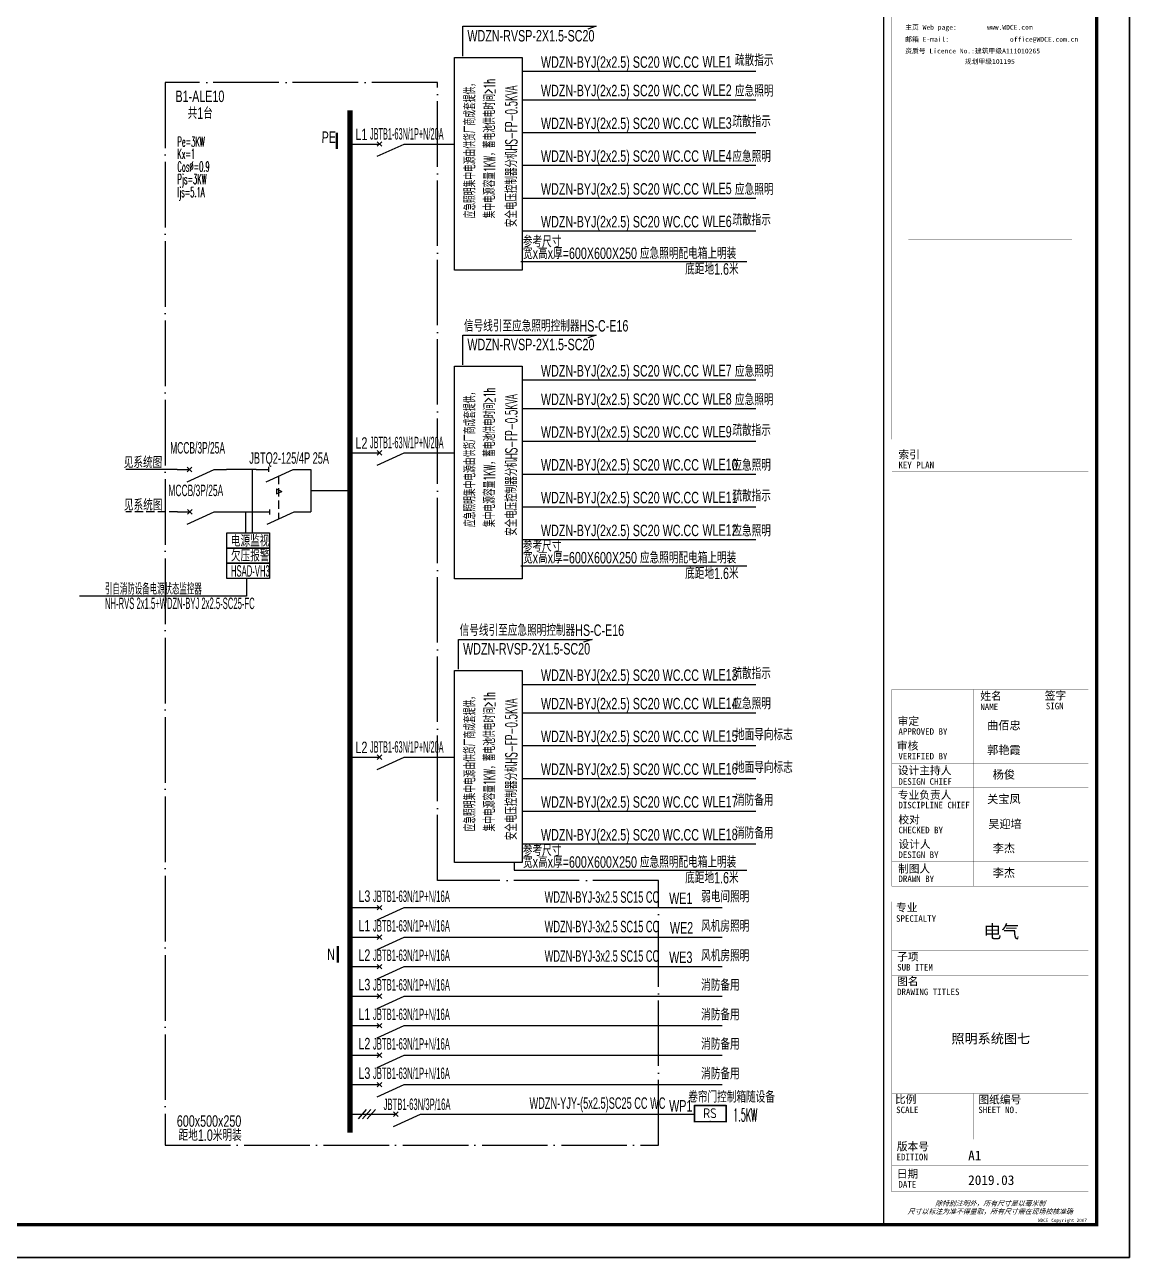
# Model space of a CAD drawing. Extents: x 776418 to 2076422, y -1170708 to 498544.
# Drawn here: x 1209968 to 1243693, y -1037948 to -1000338 of the extents above; entities that cross this region are included whole.
import ezdxf
from ezdxf.enums import TextEntityAlignment as Align

# ---------------------------------------------------------------- set-up
doc = ezdxf.new("R2010")
doc.units = 0
doc.header["$LTSCALE"] = 1000
doc.header["$MEASUREMENT"] = 0
for name, pattern in [('CONTINOUS', [0]), ('DASH', [0.35, 0.25, -0.1]), ('DOTE', [2.42, 2, -0.2, 0.02, -0.2]), ('HIDDEN', [0.375, 0.25, -0.125])]:
    doc.linetypes.add(name, pattern=pattern)
doc.layers.get('0').update_dxf_attribs({"linetype": 'CONTINUOUS'})
for name, color, linetype in [('D-TEXT', 7, 'CONTINUOUS'), ('DIM-动力', 3, 'CONTINUOUS'), ('DQ', 255, 'CONTINOUS'), ('EL-1', 4, 'DASH'), ('EL-TEXT', 3, 'CONTINUOUS'), ('EQUIP-消防', 80, 'CONTINUOUS'), ('PUB_TEXT', 255, 'CONTINUOUS'), ('SHEET_LINE', 6, 'CONTINUOUS'), ('SHEET_TEXT', 7, 'CONTINUOUS'), ('SIG_TEXT', 7, 'CONTINUOUS'), ('TEL_SYMB', 3, 'CONTINUOUS'), ('TEL_TEXT', 3, 'CONTINUOUS'), ('TEL_TITLE', 7, 'CONTINUOUS'), ('WIRE', 4, 'CONTINUOUS'), ('WIRE-动力', 2, 'CONTINUOUS'), ('WIRE-照明', 1, 'CONTINUOUS'), ('WIRE-通讯', 4, 'CONTINUOUS'), ('XT', 6, 'CONTINUOUS'), ('字', 7, 'CONTINUOUS')]:
    doc.layers.add(name, color=color, linetype=linetype)
doc.styles.add('_COMPLEX', font='ROS', dxfattribs={"width": 0.6, "bigfont": 'JD'})
doc.styles.add('_HZTXT', font='txt.shx', dxfattribs={"width": 0.8, "bigfont": 'HZTXT.shx'})
doc.styles.add('_JD', font='ros.shx', dxfattribs={"width": 0.8, "bigfont": 'JD.shx'})
doc.styles.add('_TEL_DIM', font='SIMPLEX', dxfattribs={"width": 0.7, "height": 3.5, "bigfont": 'HZTXT'})
doc.styles.add('B', font='ros.shx', dxfattribs={"width": 0.8, "bigfont": 'jd.shx'})
doc.styles.add('DIM_FONT', font='SIMPLEX', dxfattribs={"width": 0.7, "bigfont": 'GBCBIG'})
doc.styles.get("Standard").update_dxf_attribs({"font": 'gbenor.shx', "bigfont": 'gbcbig.shx'})
doc.styles.add('华文细黑', font='STXIHEI.TTF')

# ---------------------------------------------------------------- blocks, each defined once
blk = doc.blocks.new('A$C00115E70')
at = {"layer": 'WIRE-通讯', "ltscale": 0.001}
blk.add_lwpolyline([(-84100, 59400), (0, 59400), (0, 0), (-84100, 0)], close=True, dxfattribs=at)
blk = doc.blocks.new('WDCE Copyright200X')
at = {"const_width": 0.016}
blk.add_lwpolyline([(-10.6, 1.26, 1), (-11.4, 1.26, 1)], format="xyb", close=True, dxfattribs=at)
at = {"style": '华文细黑'}
for s, p in [('WDCE ', (-11.46, 0.5)), ('     Copyright ', (-3.51, 0.5))]:
    blk.add_text(s, height=1, dxfattribs=at).set_placement(p, align=Align.BOTTOM_RIGHT)
blk.add_text('c', height=0.6, dxfattribs=at).set_placement((-11.04, 1.35), align=Align.MIDDLE_CENTER)
blk.add_attdef('200X', text='', height=1, dxfattribs=at).set_placement((-0.45, 0.5), align=Align.BOTTOM_RIGHT)
blk = doc.blocks.new('A$C51FB5BAD')
at = {"layer": 'SHEET_LINE', "const_width": 50}
blk.add_lwpolyline([(-6500, -57400), (0, -57400), (0, -6150), (-6500, -6150)], close=True, dxfattribs=at)
at = {"layer": 'SHEET_LINE', "const_width": 5}
for points in [[(-6250, -15740), (-6250, -33443)], [(-6250, -33443), (-250, -33443), (-250, -15740)], [(-5750, -22389), (-750, -22389)], [(-5750, -27343), (-750, -27343)], [(-5750, -32740), (-750, -32740)], [(-6250, -33443), (-250, -33443)], [(-6250, -34426), (-250, -34426)], [(-6250, -47074), (-250, -47074), (-250, -41074), (-6250, -41074), (-6250, -47074)], [(-3750, -41074), (-3750, -47074)], [(-2000, -41074), (-2000, -47074)], [(-6250, -41824), (-250, -41824)], [(-6250, -42574), (-250, -42574)], [(-6250, -43324), (-250, -43324)], [(-6250, -44074), (-250, -44074)], [(-6250, -44824), (-250, -44824)], [(-6250, -45574), (-250, -45574)], [(-6250, -46324), (-250, -46324)], [(-6250, -47550), (-250, -47550), (-250, -56400), (-6250, -56400), (-6250, -47550)], [(-6250, -49050), (-250, -49050)], [(-6250, -49800), (-250, -49800)], [(-6250, -53400), (-250, -53400)], [(-3750, -53400), (-3750, -54800)], [(-6250, -54800), (-250, -54800)], [(-6250, -55600), (-250, -55600)]]:
    blk.add_lwpolyline(points, dxfattribs=at)
at = {"layer": 'SHEET_TEXT', "xscale": 100, "yscale": 100, "zscale": 100}
blk.add_blockref('WDCE Copyright200X', (-250, -57400), dxfattribs=at).add_auto_attribs({'200X': '2007'})
at = {"layer": 'SHEET_TEXT', "style": '华文细黑'}
for s, height, p in [('主页 Web page:        www.WDCE.com', 148.12, (-5842, -20945)), ('邮箱 E-mail:                office@WDCE.com.cn ', 148.12, (-5842, -21312)), ('资质号 Licence No.:建筑甲级A111010265', 148.12, (-5842, -21667)), ('规划甲级101195', 148.1, (-4020, -21987))]:
    blk.add_text(s, height=height, dxfattribs=at).set_placement(p)
for s, height, p in [('索引', 240, (-6050, -33786)), ('KEY PLAN', 200, (-6050, -34126)), ('姓名', 240, (-3550, -41153)), ('签字', 240, (-1581, -41143)), ('NAME', 200, (-3550, -41504)), ('SIGN', 200, (-1550, -41480)), ('审定', 240, (-6073, -41919)), ('APPROVED BY', 200, (-6050, -42256)), ('审核', 240, (-6095, -42671)), ('VERIFIED BY', 200, (-6050, -43009)), ('设计主持人', 240, (-6068, -43424)), ('DESIGN CHIEF', 200, (-6050, -43781)), ('专业负责人', 240, (-6067, -44174)), ('DISCIPLINE CHIEF', 200, (-6050, -44502)), ('校对', 240, (-6050, -44924)), ('CHECKED BY', 200, (-6050, -45263)), ('设计人', 240, (-6050, -45674)), ('DESIGN BY', 200, (-6050, -46017)), ('制图人', 240, (-6061, -46424)), ('DRAWN BY', 200, (-6050, -46750)), ('专业', 240, (-6123, -47607)), ('SPECIALTY', 200, (-6123, -47962)), ('子项', 240, (-6088, -49108)), ('SUB ITEM', 200, (-6088, -49450)), ('图名', 240, (-6091, -49859)), ('DRAWING TITLES', 200, (-6091, -50200)), ('比例', 240, (-6156, -53458)), ('图纸编号', 240, (-3610, -53468)), ('SCALE', 200, (-6119, -53800)), ('SHEET NO.', 200, (-3610, -53800)), ('版本号', 240, (-6100, -54897)), ('EDITION', 200, (-6106, -55239)), ('日期', 240, (-6100, -55732)), ('DATE', 200, (-6050, -56074))]:
    blk.add_text(s, height=height, dxfattribs=at).set_placement(p, align=Align.TOP_LEFT)
at = {"layer": 'SHEET_TEXT', "style": '华文细黑', "oblique": 20}
for s, p in [('除特别注明外，所有尺寸是以毫米制', (-3250, -56750)), ('尺寸以标注为准不得量取，所有尺寸需在现场校核准确', (-3250, -57000))]:
    blk.add_text(s, height=150, dxfattribs=at).set_placement(p, align=Align.MIDDLE_CENTER)
at = {"layer": '字', "style": '华文细黑'}
for s, p in [('A1', (-3921, -55441)), ('2019.03', (-3921, -56193))]:
    blk.add_text(s, height=296.2, dxfattribs=at).set_placement(p)
at = {"layer": '字', "insert": (-2908, -48482), "char_height": 400, "width": 78154.16, "attachment_point": 5, "style": '华文细黑'}
blk.add_mtext('电气', dxfattribs=at)
blk = doc.blocks.new('M_M7')
for p, q in [((-0.25, -0.2), (0, -0.75)), ((-0.047, -0.297), (0.047, -0.203)), ((-0.047, -0.203), (0.047, -0.297))]:
    blk.add_line(p, q)
for points in [[(0, 0), (0, -0.25)], [(0, -0.75), (0, -1)]]:
    blk.add_lwpolyline(points)
at = {"width": 0.8, "flags": 9}
blk.add_attdef('S', (0.25, -0.5), '', height=0.2, dxfattribs=at)
blk = doc.blocks.new('M_M8')
for p, q in [((-0.25, -0.2), (0, -0.75)), ((0.05, -0.25), (-0.05, -0.25))]:
    blk.add_line(p, q)
for points in [[(0, 0), (0, -0.25)], [(0, -0.75), (0, -1)]]:
    blk.add_lwpolyline(points)
at = {"style": 'DIM_FONT', "width": 0.8, "flags": 9}
blk.add_attdef('S', (0.25, -0.5), '', height=0.2, dxfattribs=at)
blk = doc.blocks.new('$equip$00002770')
for p, q in [((-0.65, 0.65), (-0.65, 0)), ((0.65, 0.65), (-0.65, 0.65)), ((0.65, 0), (0.65, 0.65)), ((-0.65, 0), (0.65, 0))]:
    blk.add_line(p, q)
at = {"const_width": 0.06}
blk.add_lwpolyline([(-0.65, 0.65), (-0.65, 0), (0.65, 0), (0.65, 0.65), (-0.65, 0.65), (-0.65, 0)], dxfattribs=at)
for p in [(0, 0.65), (-0.65, 0.325), (0, 0), (0.65, 0.325)]:
    blk.add_point(p)
at = {"color": 7}
blk.add_attdef('$TEXT$', text='', height=0.4, dxfattribs=at).set_placement((-0.014, 0.343), align=Align.MIDDLE_CENTER)
at = {"color": 7, "flags": 1}
for tag, height, p in [('A', 0.00002, (0, 0)), ('B', 0.4, (0.905, 0.246))]:
    blk.add_attdef(tag, text='', height=height, dxfattribs=at).set_placement(p, align=Align.MIDDLE_CENTER)

msp = doc.modelspace()

# ---------------------------------------------------------------- linework, layer by layer
at = {"color": 0, "linetype": 'DOTE'}
for p, q in [((1222568, -1002107), (1214254, -1002107)), ((1214254, -1002107), (1214254, -1034530)), ((1222568, -1026451), (1222568, -1002107)), ((1229319, -1026451), (1222568, -1026451)), ((1229319, -1034530), (1229319, -1026451)), ((1214254, -1034530), (1229319, -1034530))]:
    msp.add_line(p, q, dxfattribs=at)
at = {"color": 1, "linetype": 'Continuous', "const_width": 72.9}
for points in [[(1219495, -1003632), (1219495, -1004129)], [(1219531, -1028447), (1219531, -1028957)]]:
    msp.add_lwpolyline(points, dxfattribs=at)
at = {"layer": 'DIM-动力', "ltscale": 0.001}
msp.add_lwpolyline([(1159593, -1037948), (1243693, -1037948), (1243693, -978548), (1159593, -978548)], close=True, dxfattribs=at)
at = {"layer": 'EL-1'}
msp.add_line((1214633, -1015206), (1213059, -1015206), dxfattribs=at)
at = {"layer": 'PUB_TEXT'}
for p, q in [((1225116, -1007564), (1232012, -1007564)), ((1225116, -1016851), (1232012, -1016851)), ((1224908, -1025903), (1224908, -1026138)), ((1224908, -1026138), (1232012, -1026138))]:
    msp.add_line(p, q, dxfattribs=at)
at = {"layer": 'TEL_SYMB'}
for points in [[(1225158, -1001340), (1225158, -1007832), (1223092, -1007832), (1223092, -1001340)], [(1225158, -1010759), (1225158, -1017251), (1223092, -1017251), (1223092, -1010759)], [(1225158, -1020045), (1225158, -1025903), (1223092, -1025903), (1223092, -1020045)]]:
    msp.add_lwpolyline(points, close=True, dxfattribs=at)
at = {"layer": 'TEL_TITLE'}
msp.add_lwpolyline([(1159593, -1037948), (1243693, -1037948), (1243693, -978548), (1159593, -978548)], close=True, dxfattribs=at)
at = {"layer": 'TEL_TITLE', "const_width": 100}
msp.add_lwpolyline([(1162093, -1036948), (1242693, -1036948), (1242693, -979548), (1162093, -979548)], close=True, dxfattribs=at)
at = {"layer": 'WIRE', "color": 6}
msp.add_line((1216738, -1017777), (1211647, -1017777), dxfattribs=at)
at = {"layer": 'WIRE-动力'}
for p, q in [((1220395, -1033433), (1220147, -1033726)), ((1220535, -1033433), (1220287, -1033726)), ((1220675, -1033433), (1220427, -1033726))]:
    msp.add_line(p, q, dxfattribs=at)
at = {"layer": 'WIRE-照明'}
for p, q in [((1223342, -1001297), (1223342, -1000388)), ((1227421, -1000388), (1227165, -1000474)), ((1225158, -1001760), (1232294, -1001760)), ((1225158, -1002628), (1232294, -1002628)), ((1225158, -1003629), (1232294, -1003629)), ((1219898, -1003980), (1220430, -1003980)), ((1221605, -1003980), (1223092, -1003980)), ((1225158, -1004629), (1232294, -1004629)), ((1225158, -1005630), (1232294, -1005630)), ((1225158, -1006630), (1232294, -1006630)), ((1223342, -1010716), (1223342, -1009807)), ((1227421, -1009807), (1227165, -1009893)), ((1225158, -1011179), (1232294, -1011179)), ((1225158, -1012047), (1232294, -1012047)), ((1225158, -1013048), (1232294, -1013048)), ((1219898, -1013399), (1220430, -1013399)), ((1221605, -1013399), (1223092, -1013399)), ((1218349, -1013907), (1218710, -1013907)), ((1218710, -1013907), (1218710, -1015206)), ((1225158, -1014048), (1232294, -1014048)), ((1217657, -1014503), (1217657, -1014650)), ((1217657, -1014503), (1217817, -1014577)), ((1217657, -1014650), (1217817, -1014577)), ((1218710, -1014556), (1219898, -1014556)), ((1225158, -1015049), (1232294, -1015049)), ((1218346, -1015206), (1218710, -1015206)), ((1225158, -1016049), (1232294, -1016049)), ((1223211, -1020002), (1223211, -1019094)), ((1227290, -1019094), (1227034, -1019180)), ((1225158, -1020466), (1232294, -1020466)), ((1225158, -1021334), (1232294, -1021334)), ((1225158, -1022334), (1232294, -1022334)), ((1219898, -1022686), (1220430, -1022686)), ((1221605, -1022686), (1223092, -1022686)), ((1225158, -1023335), (1232294, -1023335)), ((1225158, -1024335), (1232294, -1024335)), ((1225158, -1025335), (1232294, -1025335)), ((1219898, -1027279), (1220430, -1027279)), ((1221605, -1027279), (1231261, -1027279)), ((1219898, -1028179), (1220430, -1028179)), ((1221605, -1028179), (1231261, -1028179)), ((1219898, -1029079), (1220430, -1029079)), ((1221605, -1029079), (1231261, -1029079)), ((1219898, -1029979), (1220430, -1029979)), ((1221605, -1029979), (1231261, -1029979)), ((1219898, -1030879), (1220430, -1030879)), ((1221605, -1030879), (1231261, -1030879)), ((1219898, -1031779), (1220430, -1031779)), ((1221605, -1031779), (1231261, -1031779)), ((1219898, -1032679), (1220430, -1032679)), ((1221605, -1032679), (1231261, -1032679)), ((1219898, -1033579), (1220430, -1033579)), ((1219898, -1033579), (1221302, -1033579)), ((1222239, -1033579), (1230413, -1033579))]:
    msp.add_line(p, q, dxfattribs=at)
at = {"layer": 'WIRE-照明', "linetype": 'Continuous'}
for p, q in [((1214626, -1013907), (1213054, -1013907)), ((1217037, -1013907), (1216126, -1013907)), ((1216133, -1015206), (1217069, -1015206))]:
    msp.add_line(p, q, dxfattribs=at)
at = {"layer": 'WIRE-照明', "linetype": 'HIDDEN'}
msp.add_line((1217719, -1014108), (1217719, -1015422), dxfattribs=at)
at = {"layer": 'WIRE-照明'}
for points in [[(1223342, -1000388), (1227421, -1000388)], [(1223342, -1009807), (1227421, -1009807)], [(1223211, -1019094), (1227290, -1019094)]]:
    msp.add_lwpolyline(points, dxfattribs=at)
at = {"layer": 'WIRE-照明', "const_width": 160}
msp.add_lwpolyline([(1219898, -1002948), (1219898, -1034145)], dxfattribs=at)
at = {"layer": 'XT'}
for p, q in [((1216919, -1013907), (1216919, -1015838)), ((1216716, -1015838), (1216716, -1015206)), ((1216738, -1017241), (1216738, -1017777))]:
    msp.add_line(p, q, dxfattribs=at)
for points in [[(1216144, -1015838), (1217443, -1015838), (1217443, -1016306), (1216144, -1016306)], [(1216144, -1016306), (1217443, -1016306), (1217443, -1016773), (1216144, -1016773)], [(1216144, -1016773), (1217443, -1016773), (1217443, -1017241), (1216144, -1017241)]]:
    msp.add_lwpolyline(points, close=True, dxfattribs=at)

# ---------------------------------------------------------------- block references
msp.add_blockref('A$C51FB5BAD', (1242693, -979548))
at = {"layer": 'DQ', "xscale": 1500, "yscale": 1500, "zscale": 1500, "rotation": 90}
for name, p in [('M_M7', (1220430, -1003980)), ('M_M7', (1220430, -1013399)), ('M_M7', (1214626, -1013907)), ('M_M8', (1217037, -1013907)), ('M_M7', (1214633, -1015206)), ('M_M8', (1217069, -1015206)), ('M_M7', (1220430, -1022686)), ('M_M7', (1220430, -1027279)), ('M_M7', (1220430, -1028179)), ('M_M7', (1220430, -1029079)), ('M_M7', (1220430, -1029979)), ('M_M7', (1220430, -1030879)), ('M_M7', (1220430, -1031779)), ('M_M7', (1220430, -1032679)), ('M_M7', (1220927, -1033579))]:
    msp.add_blockref(name, p, dxfattribs=at)
at = {"layer": 'EQUIP-消防', "xscale": 750, "yscale": 750, "zscale": 750}
msp.add_blockref('$equip$00002770', (1230901, -1033807), dxfattribs=at).add_auto_attribs({'$TEXT$': 'RS'})
at = {"layer": 'WIRE-通讯', "ltscale": 0.001}
msp.add_blockref('A$C00115E70', (1243693, -1037948), dxfattribs=at)

# ---------------------------------------------------------------- texts
at = {"layer": 'D-TEXT', "style": '_HZTXT', "width": 0.45}
msp.add_text('1.5KW', height=400, dxfattribs=at).set_placement((1231599, -1033802))
at = {"layer": 'EL-TEXT', "style": '华文细黑'}
msp.add_text('照明系统图七', height=294, dxfattribs=at).set_placement((1238260, -1031420))
at = {"layer": 'PUB_TEXT', "style": '_HZTXT'}
for s, width, p in [('集中电源容量1KW，蓄电池供电时间≥1h', 0.5, (1224332, -1006249)), ('安全电压控制器分机HS-FP-0.5KVA ', 0.55, (1225000, -1006516)), ('应急照明集中电源由供货厂商成套提供，', 0.5, (1223732, -1006249)), ('集中电源容量1KW，蓄电池供电时间≥1h', 0.5, (1224332, -1015668)), ('安全电压控制器分机HS-FP-0.5KVA ', 0.55, (1225000, -1015935)), ('应急照明集中电源由供货厂商成套提供，', 0.5, (1223732, -1015668)), ('集中电源容量1KW，蓄电池供电时间≥1h', 0.5, (1224332, -1024954)), ('安全电压控制器分机HS-FP-0.5KVA ', 0.55, (1225000, -1025221)), ('应急照明集中电源由供货厂商成套提供，', 0.5, (1223732, -1024954))]:
    msp.add_text(s, height=350, rotation=90, dxfattribs=dict(at, width=width)).set_placement(p)
at = {"layer": 'SHEET_TEXT', "style": '华文细黑'}
msp.add_text('吴迎培', height=250, dxfattribs=at).set_placement((1239385, -1024601), align=Align.TOP_LEFT)
for tag, p in [('曲佰忠', (1239862, -1021593)), ('郭艳霞', (1239862, -1022343)), ('杨俊', (1239862, -1023093)), ('关宝凤', (1239862, -1023843)), ('李杰', (1239862, -1025343)), ('李杰', (1239862, -1026093))]:
    msp.add_attdef(tag, text='', height=250, dxfattribs=at).set_placement(p, align=Align.TOP_CENTER)
at = {"layer": 'SIG_TEXT', "style": '_TEL_DIM', "width": 0.5}
for s, p in [('Pe=3KW', (1214632, -1004059)), ('Kx=1', (1214632, -1004427)), ('Cos%%C=0.9', (1214632, -1004818)), ('Pjs=3KW', (1214632, -1005201)), ('Ijs=5.1A', (1214632, -1005599))]:
    msp.add_text(s, height=300, dxfattribs=at).set_placement(p)
at = {"layer": 'TEL_TEXT', "ltscale": 2}
for s, style, width, p in [('WDZN-RVSP-2X1.5-SC20', '_COMPLEX', 0.7, (1223485, -1000852)), ('WDZN-BYJ(2x2.5) SC20 WC.CC', '_COMPLEX', 0.7, (1225731, -1001655)), ('WLE1', '_COMPLEX', 0.7, (1230661, -1001645)), ('疏散指示', '_COMPLEX', 0.7, (1231653, -1001597)), ('WDZN-BYJ(2x2.5) SC20 WC.CC', '_COMPLEX', 0.7, (1225731, -1002523)), ('WLE2', '_COMPLEX', 0.7, (1230661, -1002513)), ('应急照明', '_COMPLEX', 0.7, (1231653, -1002533)), ('B1-ALE10', '_COMPLEX', 0.7, (1214572, -1002700)), ('WDZN-BYJ(2x2.5) SC20 WC.CC', '_COMPLEX', 0.7, (1225731, -1003524)), ('WLE3', '_COMPLEX', 0.7, (1230661, -1003514)), ('疏散指示', '_COMPLEX', 0.7, (1231574, -1003465)), ('L1', '_COMPLEX', 0.7, (1220068, -1003860)), ('JBTB1-63N/1P+N/20A', '_COMPLEX', 0.4, (1220511, -1003844)), ('WDZN-BYJ(2x2.5) SC20 WC.CC', '_COMPLEX', 0.7, (1225731, -1004524)), ('WLE4', '_COMPLEX', 0.7, (1230661, -1004514)), ('应急照明', '_COMPLEX', 0.7, (1231574, -1004533)), ('WDZN-BYJ(2x2.5) SC20 WC.CC', '_COMPLEX', 0.7, (1225731, -1005525)), ('WLE5', '_COMPLEX', 0.7, (1230661, -1005514)), ('应急照明', '_COMPLEX', 0.7, (1231653, -1005534)), ('WDZN-BYJ(2x2.5) SC20 WC.CC', '_COMPLEX', 0.7, (1225731, -1006525)), ('WLE6', '_COMPLEX', 0.7, (1230661, -1006515)), ('疏散指示', '_COMPLEX', 0.7, (1231574, -1006466)), ('参考尺寸', '_COMPLEX', 0.7, (1225178, -1007131, 0)), ('宽x高x厚=600X600X250 应急照明配电箱上明装 ', '_COMPLEX', 0.7, (1225184, -1007489, 0)), ('底距地1.6米', '_COMPLEX', 0.7, (1230133, -1007967, 0)), ('信号线引至应急照明控制器HS-C-E16 ', '_COMPLEX', 0.7, (1223379, -1009702)), ('WDZN-RVSP-2X1.5-SC20', '_COMPLEX', 0.7, (1223485, -1010271)), ('WDZN-BYJ(2x2.5) SC20 WC.CC', '_COMPLEX', 0.7, (1225731, -1011074)), ('应急照明', '_COMPLEX', 0.7, (1231653, -1011084)), ('WDZN-BYJ(2x2.5) SC20 WC.CC', '_COMPLEX', 0.7, (1225731, -1011942)), ('应急照明', '_COMPLEX', 0.7, (1231653, -1011952)), ('WDZN-BYJ(2x2.5) SC20 WC.CC', '_COMPLEX', 0.7, (1225731, -1012943)), ('疏散指示', '_COMPLEX', 0.7, (1231574, -1012884)), ('MCCB/3P/25A', '_JD', 0.55, (1214412, -1013424)), ('L2', '_COMPLEX', 0.7, (1220068, -1013278)), ('JBTB1-63N/1P+N/20A', '_COMPLEX', 0.4, (1220511, -1013263)), ('WDZN-BYJ(2x2.5) SC20 WC.CC', '_COMPLEX', 0.7, (1225731, -1013943)), ('应急照明', '_COMPLEX', 0.7, (1231574, -1013952)), ('MCCB/3P/25A', '_JD', 0.55, (1214357, -1014723)), ('WDZN-BYJ(2x2.5) SC20 WC.CC', '_COMPLEX', 0.7, (1225731, -1014943)), ('疏散指示', '_COMPLEX', 0.7, (1231574, -1014885)), ('WDZN-BYJ(2x2.5) SC20 WC.CC', '_COMPLEX', 0.7, (1225731, -1015944)), ('应急照明', '_COMPLEX', 0.7, (1231574, -1015953)), ('电源监视', '_COMPLEX', 0.7, (1216263, -1016263, 37)), ('参考尺寸', '_COMPLEX', 0.7, (1225178, -1016417, 0)), ('欠压报警', '_COMPLEX', 0.7, (1216266, -1016717, 37)), ('宽x高x厚=600X600X250 应急照明配电箱上明装 ', '_COMPLEX', 0.7, (1225184, -1016776, 0)), ('HSAD-VH3', '_COMPLEX', 0.5, (1216267, -1017180)), ('底距地1.6米', '_COMPLEX', 0.7, (1230133, -1017254, 0)), ('引自消防设备电源状态监控器 ', '_COMPLEX', 0.5, (1212420, -1017727)), ('NH-RVS 2x1.5+WDZN-BYJ 2x2.5-SC25-FC ', '_COMPLEX', 0.5, (1212420, -1018169)), ('信号线引至应急照明控制器HS-C-E16 ', '_COMPLEX', 0.7, (1223248, -1018989)), ('WDZN-RVSP-2X1.5-SC20', '_COMPLEX', 0.7, (1223353, -1019557)), ('疏散指示', '_COMPLEX', 0.7, (1231574, -1020302)), ('WDZN-BYJ(2x2.5) SC20 WC.CC', '_COMPLEX', 0.7, (1225731, -1020361)), ('WDZN-BYJ(2x2.5) SC20 WC.CC', '_COMPLEX', 0.7, (1225731, -1021229)), ('应急照明', '_COMPLEX', 0.7, (1231574, -1021227)), ('WDZN-BYJ(2x2.5) SC20 WC.CC', '_COMPLEX', 0.7, (1225731, -1022229)), ('地面导向标志', '_COMPLEX', 0.7, (1231653, -1022171)), ('L2', '_COMPLEX', 0.7, (1220068, -1022565)), ('JBTB1-63N/1P+N/20A', '_COMPLEX', 0.4, (1220511, -1022550)), ('WDZN-BYJ(2x2.5) SC20 WC.CC', '_COMPLEX', 0.7, (1225731, -1023230)), ('地面导向标志', '_COMPLEX', 0.7, (1231653, -1023171)), ('WDZN-BYJ(2x2.5) SC20 WC.CC', '_COMPLEX', 0.7, (1225731, -1024230)), ('消防备用', '_COMPLEX', 0.7, (1231653, -1024172)), ('WDZN-BYJ(2x2.5) SC20 WC.CC', '_COMPLEX', 0.7, (1225731, -1025230)), ('消防备用', '_COMPLEX', 0.7, (1231653, -1025172)), ('参考尺寸', '_COMPLEX', 0.7, (1225178, -1025704, 0)), ('宽x高x厚=600X600X250 应急照明配电箱上明装 ', '_COMPLEX', 0.7, (1225184, -1026062, 0)), ('底距地1.6米', '_COMPLEX', 0.7, (1230133, -1026541, 0)), ('L3', '_COMPLEX', 0.7, (1220157, -1027102)), ('JBTB1-63N/1P+N/16A', '_COMPLEX', 0.5, (1220602, -1027107)), ('弱电间照明', '_COMPLEX', 0.7, (1230620, -1027116)), ('WDZN-BYJ-3x2.5 SC15 CC', '_COMPLEX', 0.6, (1225844, -1027130)), ('WE1', '_COMPLEX', 0.7, (1229644, -1027168)), ('L1', '_COMPLEX', 0.7, (1220157, -1028002)), ('JBTB1-63N/1P+N/16A', '_COMPLEX', 0.5, (1220602, -1028007)), ('WDZN-BYJ-3x2.5 SC15 CC', '_COMPLEX', 0.6, (1225844, -1028030)), ('风机房照明', '_COMPLEX', 0.7, (1230620, -1028016)), ('L2', '_COMPLEX', 0.7, (1220157, -1028902)), ('JBTB1-63N/1P+N/16A', '_COMPLEX', 0.5, (1220602, -1028907)), ('WDZN-BYJ-3x2.5 SC15 CC', '_COMPLEX', 0.6, (1225844, -1028930)), ('风机房照明', '_COMPLEX', 0.7, (1230620, -1028916)), ('L3', '_COMPLEX', 0.7, (1220157, -1029802)), ('JBTB1-63N/1P+N/16A', '_COMPLEX', 0.5, (1220602, -1029807)), ('消防备用', '_COMPLEX', 0.7, (1230620, -1029816)), ('L1', '_COMPLEX', 0.7, (1220157, -1030702)), ('JBTB1-63N/1P+N/16A', '_COMPLEX', 0.5, (1220602, -1030707)), ('消防备用', '_COMPLEX', 0.7, (1230620, -1030716)), ('L2', '_COMPLEX', 0.7, (1220157, -1031602)), ('JBTB1-63N/1P+N/16A', '_COMPLEX', 0.5, (1220602, -1031607)), ('消防备用', '_COMPLEX', 0.7, (1230620, -1031616)), ('L3', '_COMPLEX', 0.7, (1220157, -1032502)), ('JBTB1-63N/1P+N/16A', '_COMPLEX', 0.5, (1220602, -1032507)), ('消防备用', '_COMPLEX', 0.7, (1230620, -1032516)), ('JBTB1-63N/3P/16A', '_COMPLEX', 0.5, (1220926, -1033453)), ('WDZN-YJY-(5x2.5)SC25 CC WC ', '_COMPLEX', 0.6, (1225381, -1033417)), ('卷帘门控制箱随设备', '_COMPLEX', 0.7, (1230227, -1033227)), ('WP1', '_COMPLEX', 0.7, (1229644, -1033500))]:
    msp.add_text(s, height=350, dxfattribs=dict(at, style=style, width=width)).set_placement(p)
at = {"layer": 'TEL_TEXT', "linetype": 'Continuous', "style": 'B', "oblique": 0.7}
for s, width, p in [('共1台', 0.7, (1214942, -1003214)), ('见系统图', 0.7, (1212992, -1013868)), ('JBTQ2-125/4P 25A', 0.6, (1216824, -1013735)), ('见系统图', 0.7, (1212997, -1015167)), ('600x500x250', 0.7, (1214613, -1033965)), ('距地1.0米明装', 0.7, (1214667, -1034395))]:
    msp.add_text(s, height=350, dxfattribs=dict(at, width=width)).set_placement(p)
at = {"layer": 'TEL_TEXT', "color": 1, "linetype": 'Continuous', "style": 'B', "oblique": 0.7, "width": 0.7}
for s, p in [('PE', (1219033, -1003947)), ('N', (1219201, -1028876))]:
    msp.add_text(s, height=350, dxfattribs=at).set_placement(p)
at = {"layer": 'TEL_TEXT', "style": '_COMPLEX', "width": 0.7}
for s, p in [('WLE7', (1230661, -1011064)), ('WLE8', (1230661, -1011932)), ('WLE9', (1230661, -1012932)), ('WLE10', (1230661, -1013933)), ('WLE11', (1230661, -1014933)), ('WLE12', (1230661, -1015934)), ('WLE13', (1230661, -1020351)), ('WLE14', (1230661, -1021219)), ('WLE15', (1230661, -1022219)), ('WLE16', (1230661, -1023219)), ('WLE17', (1230661, -1024220)), ('WLE18', (1230661, -1025220)), ('WE2', (1229667, -1028068)), ('WE3', (1229644, -1028968))]:
    msp.add_text(s, height=350, dxfattribs=at).set_placement(p)

doc.saveas('drawing.dxf')
